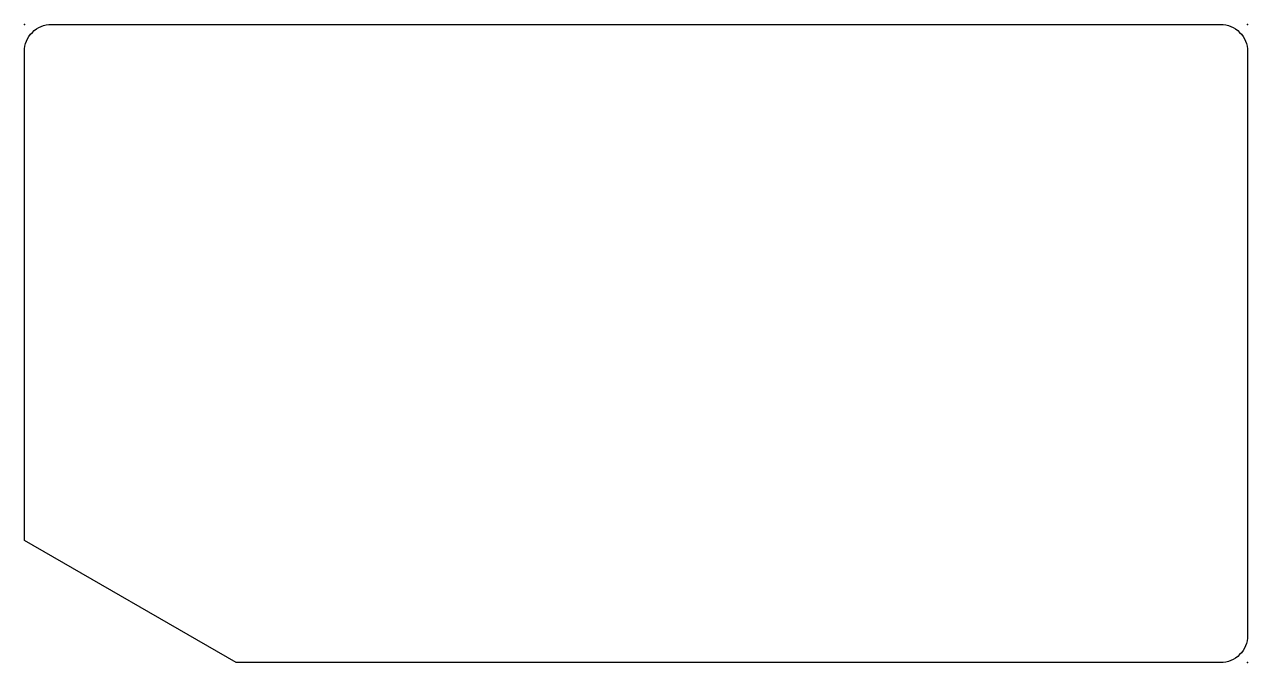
# Model space of a CAD drawing. Header units: millimetres. Extents: x 0 to 57.7, y -30.1 to 0.
import ezdxf

# ---------------------------------------------------------------- set-up
doc = ezdxf.new("R2010")
doc.units = ezdxf.units.MM
doc.layers.get('0').update_dxf_attribs({"linetype": 'CONTINUOUS'})

msp = doc.modelspace()

# ---------------------------------------------------------------- linework, layer by layer
msp.add_lwpolyline([(1.27, 0), (56.464, 0, -0.414214), (57.734, -1.27), (57.734, -28.854, -0.414214), (56.464, -30.124), (9.987, -30.124), (0, -24.359), (0, -1.27, -0.414214)], format="xyb", close=True)
for p in [(0, 0), (0, 0), (0, 0), (57.734, 0), (57.734, -30.124)]:
    msp.add_point(p)

doc.saveas('drawing.dxf')
